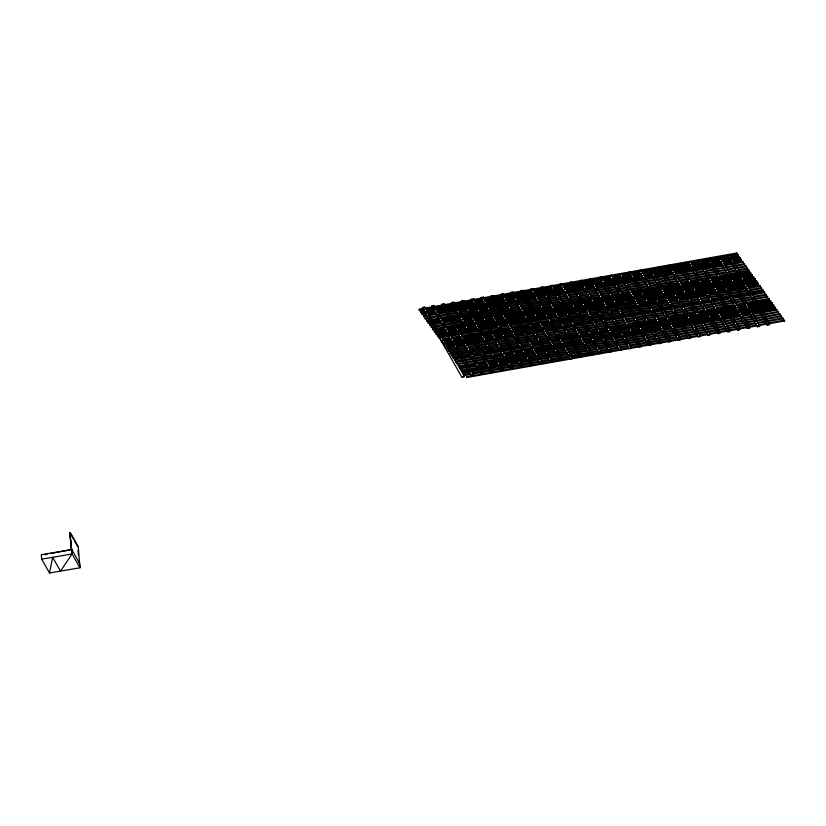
<?xml version="1.0" encoding="UTF-8"?>
<svg xmlns="http://www.w3.org/2000/svg" width="826" height="826" viewBox="0 0 826 826"><rect width="100%" height="100%" fill="white"/><g stroke="black" fill="none" stroke-linecap="round" stroke-linejoin="round"><path stroke-width="1.24" d="M419.319 310.163L418.968 309.151L422.767 308.48M420.754 312.3L420.424 311.206L420.702 312.383L738.475 256.246L738.165 255.089L738.475 256.246M422.292 314.469L421.962 313.374L422.241 314.551L740.013 258.414L739.704 257.258L740.013 258.414M456.685 312.125L424.987 318.155L425.318 318.898L743.142 262.317L742.811 261.584L725.094 264.712M477.221 310.937L426.526 320.323L426.856 321.066L744.68 264.485L744.35 263.752L706.375 270.463M437.677 336.182L437.305 335.108L437.625 336.265L755.398 280.128L755.088 278.971L755.398 280.128M756.936 282.296L756.657 281.119L756.936 282.296L439.225 338.133M446.918 349.109L764.68 292.714L764.349 291.97L732.703 297.566M448.456 351.287L766.239 295.027L765.888 294.149L753.229 296.379M449.984 353.549L767.757 297.05L767.426 296.317L715.523 305.486M451.533 355.624L769.243 299.662L768.965 298.485L769.243 299.662M772.32 304.009L772.042 302.832L772.32 304.009L454.61 359.847M773.859 306.178L773.58 305L773.859 306.178L456.086 362.315L456.055 361.571M533.575 352.279L458.833 365.918L459.163 366.651L776.987 310.08L776.708 309.358L752.6 313.591M475.611 364.968L460.423 367.653L460.402 368.241L460.701 368.83L778.526 312.249L778.247 311.536L704.764 324.484M463.84 372.991L781.602 316.595L781.272 315.852L736.968 323.678M742.811 261.584L743.09 262.761M744.35 263.752L744.629 264.929M752.011 274.624L752.321 275.781L752.042 274.604L722.926 279.746M770.472 300.685L770.782 301.841L770.503 300.654L747.716 304.68M775.459 308.274L775.118 307.169L775.397 308.346L457.625 364.483L457.294 363.75L502.92 355.252M465.214 375.262L464.997 374.188L465.317 375.345L783.141 318.764L782.811 318.031L757.494 322.501M49.519 572.976L52.637 557.302L60.494 571.107L72.089 553.988L69.88 532.76L72.089 553.988L79.957 567.803L49.519 572.976L41.661 559.171L41.3 554.721L71.738 549.538L79.595 563.353L79.957 567.803L78.243 546.482L70.375 532.677M559.873 360.074L561.205 360.497L562.485 359.764L523.054 290.484C519.337 289.482 521.154 292.993 523.054 290.484M542.785 287.128C540.885 289.637 539.068 286.116 542.785 287.128L582.154 356.274L581.855 356.832L579.625 356.977L540.896 288.945M668.399 341.603L669.731 342.026L671.011 341.293L631.58 272.012L629.35 272.157M678.27 339.92L679.251 340.384L680.872 339.61L641.451 270.329L639.221 270.484M700.004 260.045C702.358 261.408 695.492 261.284 699.343 260.097M688.13 338.237L689.462 338.67L690.742 337.927L651.311 268.656L649.091 268.801M698.001 336.564L699.323 336.987L700.603 336.254L661.182 266.974L658.952 267.118L658.652 267.676L698.022 336.822M717.825 257.33L757.215 326.745L759.445 326.6L759.744 326.053L720.375 256.896L719.074 256.731M707.861 334.881L709.193 335.304L710.474 334.571L671.053 265.291L668.823 265.445L668.513 265.993L707.882 335.149M727.696 255.657L767.086 325.072L769.316 324.917L769.615 324.37L730.246 255.213L728.016 255.368M426.03 315.098L423.459 315.563L423.676 316.647L741.552 260.582L741.242 259.426L741.552 260.582M441.043 322.212L429.654 324.226L429.634 324.825L429.933 325.403L747.778 268.977L747.427 268.089L738.568 269.658M461.579 321.035L431.141 326.838L431.471 327.581L749.244 271.444L748.965 270.267L749.244 271.444M431.502 327.561L431.234 326.415M473.246 321.417L432.679 329.006L433.01 329.75L750.782 273.613L750.504 272.435L750.782 273.613M433.041 329.729L432.772 328.593M434.579 331.897L434.228 330.761L434.548 331.918L752.321 275.781M439.195 338.412L438.885 337.256L497.118 326.962M440.733 340.58L440.423 339.424L440.702 340.601L758.475 284.464L758.165 283.308L758.475 284.464M442.271 342.749L441.962 341.592L442.24 342.78L760.085 286.343L759.786 285.476L748.346 287.479M518.563 345.165L452.731 356.791L453.071 357.679M454.548 360.146L454.269 358.969L470.727 356.058M456.117 362.294L455.807 361.138L491.253 354.87M457.656 364.462L457.387 363.326M459.194 366.63L458.884 365.474M460.732 368.809L460.423 367.653M507.804 364.163L463.5 371.989L463.675 373.094M558.995 360.002L466.525 376.77L466.855 377.513L784.679 320.932L784.349 320.199L759.032 324.67M747.427 268.089L747.706 269.276M753.549 276.803L753.859 277.959L753.58 276.772L743.452 278.569M443.428 344.07L443.727 344.927L761.624 288.511L761.324 287.655L749.884 289.647M764.349 291.97L764.628 293.158M765.888 294.149L766.167 295.326M767.426 296.317L767.705 297.494M768.903 298.568L736.049 304.298M781.272 315.852L781.551 317.029M782.811 318.031L783.089 319.208M784.349 320.199L784.628 321.376M73.504 539.13L69.88 532.76L71.242 549.641M471.202 375.045L472.059 375.654L473.68 374.88L434.259 305.599L432.029 305.744L431.73 306.301L471.099 375.448M481.062 373.362L481.93 373.971L483.551 373.197L444.13 303.927L441.9 304.071L441.59 304.618L480.959 373.775M611.746 275.781L610.889 275.172L609.268 275.946L648.689 345.227L650.919 345.072L651.218 344.525L611.849 275.368M550.126 361.602L550.994 362.222L552.615 361.437L513.194 292.167C509.466 291.155 511.284 294.675 513.194 292.167M661.203 267.242L658.652 267.676M680.934 263.876L678.332 264.186L680.273 263.411M609.32 351.525L610.187 352.144L611.808 351.36L573.017 283.204M690.804 262.203L688.254 262.637L689.132 261.852M619.19 349.852L620.058 350.461L621.648 349.821M629.061 348.169L629.918 348.789L631.508 348.149M638.921 346.486L639.789 347.106L641.379 346.466M658.652 343.131L659.52 343.75L661.141 342.966L621.72 273.695L619.49 273.84M462.106 376.48C460.918 377.627 464.542 377.441 464.336 376.336L424.967 307.179L422.736 307.334L422.427 307.881L461.796 377.038M491.129 371.535C489.942 372.691 493.566 372.505 493.359 371.39L453.99 302.244L451.76 302.388L451.461 302.946L490.83 372.092M501 369.862C499.813 371.008 503.437 370.822 503.23 369.718L463.861 300.561L461.631 300.705L461.321 301.263L500.69 370.409M510.86 368.179C509.673 369.325 513.307 369.139 513.091 368.035L473.721 298.888L471.491 299.033L471.192 299.58L510.561 368.737M520.731 366.507C519.544 367.653 523.168 367.467 522.961 366.352L483.592 297.205L481.362 297.35L481.062 297.907L520.432 367.054M530.591 364.824C529.404 365.97 533.038 365.784 532.822 364.679L493.452 295.522L491.222 295.667L490.923 296.224L530.292 365.371M708.285 258.724L707.985 259.281L747.354 328.428L749.905 327.994L748.924 327.53M420.382 311.226L424.223 310.535M421.921 313.395L434.621 311.134M423.779 316.719L423.501 315.542M425.318 318.898L425.039 317.711M426.856 321.066L426.577 319.889M439.504 320.044L428.116 322.057L428.095 322.646L428.395 323.234L746.219 266.664L745.888 265.92L726.901 269.276M428.395 323.234L428.116 322.057M445.937 331.123L435.808 332.909L435.787 333.508L436.087 334.086L753.859 277.959M436.087 334.086L435.808 332.909M443.779 344.948L443.707 344.06M444.987 346.383L445.317 347.116L445.328 346.528M448.394 351.463L448.064 350.72M449.933 353.631L449.602 352.888M451.471 355.8L451.12 354.922M487.278 365.35L461.91 370.265L462.24 370.998L780.064 314.427L779.734 313.684L725.3 323.296M462.24 370.998L461.961 369.821M464.997 374.188L470.097 373.269M466.855 377.513L466.618 376.357M736.751 253.024L737.029 254.201L736.751 253.024L454.424 302.894M745.888 265.92L746.167 267.097M759.734 285.466L760.013 286.643M761.273 287.634L761.593 288.79M762.811 289.802L763.09 290.979L762.811 289.802L712.167 298.754M776.657 309.347L776.936 310.524M778.195 311.516L778.474 312.693M779.734 313.684L780.012 314.861M611.55 275.925L609.32 276.07M540.731 363.017L540.307 363.801L542.744 363.12L503.323 293.85L501.093 293.994L500.793 294.541L540.163 363.698M718.321 332.785C716.08 334.127 721.573 333.735 719.921 332.599M728.191 331.102C725.951 332.444 731.444 332.052 729.792 330.916M738.052 329.429C735.883 331.443 742.677 329.202 738.712 329.244M747.922 327.746L747.354 328.428M757.783 326.063L757.215 326.745M767.653 324.391L767.086 325.072M44.903 554.731L47.144 554.277M50.5 553.585L71.738 549.538M425.297 308.036L441.765 305.135M444.295 304.68L451.884 303.338M419.247 310.339L737.029 254.201M426.753 310.08L472.327 302.037M474.857 301.583L482.456 300.241M484.986 299.797L531.83 291.516M534.37 291.072L550.828 288.171M553.358 287.716L560.957 286.374M563.487 285.93L610.331 277.66M612.861 277.206L620.46 275.863M622.99 275.419L629.319 274.304M631.849 273.85L639.448 272.508M641.978 272.064L688.822 263.793M691.352 263.339L698.951 261.997M701.481 261.553L728.067 256.855M730.607 256.411L738.248 255.089M437.15 310.69L483.995 302.419M486.524 301.965L502.982 299.064M505.522 298.609L562.496 288.553M565.025 288.098L601.741 281.614M604.271 281.17L630.857 276.473M633.387 276.029L640.986 274.686M643.516 274.232L690.36 265.962M692.89 265.507L709.348 262.606M711.888 262.162L719.477 260.82M722.017 260.366L739.786 257.258M428.56 314.654L436.159 313.312M438.689 312.858L504.521 301.232M507.061 300.788L514.65 299.446M517.19 298.991L564.034 290.721M566.564 290.267L583.022 287.365M585.551 286.921L593.151 285.579M595.68 285.125L642.525 276.855M645.054 276.411L652.654 275.068M655.183 274.614L671.641 271.713M674.171 271.258L721.015 262.988M723.555 262.544L731.144 261.202M733.684 260.748L741.325 259.426M459.215 311.681L466.814 310.339M469.344 309.884L535.186 298.258M537.716 297.814L545.315 296.472M547.845 296.018L594.689 287.747M597.219 287.303L673.18 273.881M675.709 273.437L722.554 265.156M479.751 310.493L487.34 309.151M489.88 308.707L536.724 300.427M539.254 299.983L555.712 297.071M558.242 296.627L565.841 295.285M568.371 294.841L615.215 286.56M617.745 286.116L625.344 284.774M627.874 284.33L693.716 272.694M696.246 272.25L703.835 270.907M442.044 319.6L507.876 307.964M510.406 307.52L518.005 306.178M520.535 305.734L567.379 297.453M569.909 297.009L577.508 295.667M580.038 295.223L586.367 294.097M588.897 293.653L596.496 292.311M599.026 291.867L645.87 283.586M648.41 283.142L655.999 281.8M658.539 281.356L724.371 269.72M443.583 321.768L460.041 318.857M462.57 318.413L519.544 308.346M522.073 307.902L558.789 301.418M561.319 300.974L587.905 296.276M590.435 295.822L598.034 294.479M600.564 294.035L647.408 285.765M649.948 285.311L666.406 282.409M668.936 281.955L676.535 280.613M679.065 280.169L725.909 271.899M728.439 271.444L736.038 270.102M464.109 320.581L471.708 319.239M474.238 318.795L521.082 310.524M523.612 310.07L540.07 307.169M542.599 306.714L550.199 305.372M552.728 304.928L599.573 296.658M602.102 296.204L609.702 294.861M612.231 294.417L618.56 293.302M621.1 292.848L628.689 291.506M631.229 291.062L678.074 282.791M680.603 282.337L688.203 280.995M690.732 280.551L717.319 275.853M719.849 275.409L748.965 270.267M475.776 320.963L483.375 319.621M485.905 319.177L492.234 318.062M494.764 317.607L502.363 316.265M504.892 315.821L551.737 307.551M554.267 307.096L590.982 300.612M593.512 300.168L630.228 293.684M632.768 293.23L679.612 284.96M682.142 284.516L698.6 281.604M701.129 281.16L708.729 279.818M711.258 279.364L750.504 272.435M434.311 330.761L444.398 328.954M446.928 328.5L493.772 320.23M496.302 319.786L503.901 318.444M506.431 317.989L572.263 306.363M574.803 305.919L582.392 304.577M584.922 304.123L631.766 295.853M634.306 295.409L641.895 294.066M644.435 293.612L660.893 290.711M663.423 290.256L710.267 281.986M712.797 281.542L720.396 280.2M448.466 330.679L456.066 329.337M458.595 328.882L464.924 327.767M467.454 327.323L475.053 325.981M477.583 325.537L524.427 317.256M526.957 316.812L534.556 315.47M537.086 315.016L602.928 303.39M605.458 302.946L613.047 301.604M615.587 301.149L662.431 292.879M664.961 292.435L730.793 280.799M733.323 280.355L740.922 279.012M437.388 335.098L476.592 328.149M479.121 327.705L544.953 316.069M547.493 315.625L555.082 314.283M557.622 313.839L604.467 305.558M606.996 305.114L623.454 302.202M625.984 301.758L633.583 300.416M636.113 299.972L682.957 291.692M685.487 291.248L693.086 289.905M695.616 289.461L755.17 278.971M499.647 326.518L507.247 325.176M509.776 324.732L556.621 316.451M559.161 316.007L566.75 314.665M569.29 314.221L575.619 313.106M578.148 312.651L585.748 311.309M588.277 310.865L635.122 302.584M637.651 302.14L645.251 300.798M647.78 300.354L674.367 295.656M676.897 295.212L713.612 288.718M716.142 288.274L756.709 281.139M442.953 338.98L449.282 337.855M451.812 337.411L459.411 336.068M461.94 335.624L508.785 327.344M511.315 326.9L548.03 320.416M550.57 319.972L587.286 313.477M589.816 313.033L636.66 304.763M639.19 304.309L655.648 301.407M658.177 300.953L665.777 299.621M668.306 299.167L715.151 290.897M717.68 290.442L725.28 289.1M727.809 288.656L744.267 285.755M746.807 285.3L758.247 283.308M444.491 341.148L450.82 340.033M453.35 339.579L460.949 338.237M463.479 337.793L510.323 329.522M512.853 329.068L529.311 326.167M531.851 325.712L539.44 324.381M541.98 323.926L588.824 315.656M591.354 315.202L598.953 313.859M601.483 313.415L607.812 312.3M610.342 311.856L617.941 310.514M620.471 310.06L667.315 301.789M669.845 301.335L677.444 300.003M679.974 299.549L706.56 294.851M709.09 294.407L745.806 287.923M444.76 343.544L481.475 337.06M484.015 336.616L491.604 335.273M494.144 334.819L540.978 326.549M543.518 326.094L619.479 312.682M622.009 312.238L668.853 303.958M671.383 303.514L687.841 300.602M690.381 300.158L697.97 298.816M700.51 298.372L747.344 290.091M446.298 345.712L483.014 339.228M485.554 338.784L493.143 337.442M495.683 336.998L502.012 335.872M504.541 335.428L512.141 334.086M514.67 333.642L561.515 325.361M564.044 324.917L571.644 323.575M574.173 323.131L650.134 309.709M652.664 309.265L699.508 300.984M702.048 300.54L709.637 299.198M445.317 347.116L763.09 290.979M447.837 347.891L454.166 346.765M456.706 346.321L464.295 344.979M466.835 344.535L513.679 336.254M516.209 335.81L523.808 334.468M526.338 334.024L542.796 331.112M545.325 330.668L592.17 322.388M594.699 321.944L602.299 320.602M604.828 320.158L670.66 308.521M673.2 308.077L730.174 298.01M449.375 350.059L465.833 347.147M468.373 346.703L534.205 335.077M536.735 334.623L544.334 333.281M546.864 332.837L593.708 324.556M596.238 324.112L612.696 321.211M615.236 320.756L622.825 319.414M625.354 318.97L672.199 310.7M674.739 310.246L682.328 308.903M684.868 308.459L701.326 305.548M703.855 305.104L750.7 296.833M450.913 352.227L467.371 349.315M469.911 348.871L486.369 345.97M488.899 345.516L496.498 344.174M499.028 343.73L545.872 335.459M548.402 335.005L556.001 333.663M558.531 333.219L564.86 332.104M567.39 331.649L574.989 330.307M577.519 329.863L624.363 321.593M626.893 321.138L634.492 319.796M637.022 319.352L663.608 314.654M666.148 314.21L702.864 307.726M705.394 307.272L712.993 305.93M451.192 354.622L498.037 346.352M500.566 345.898L537.282 339.414M539.812 338.97L576.527 332.486M579.057 332.031L625.902 323.761M628.431 323.317L644.899 320.405M647.429 319.961L655.018 318.619M657.558 318.165L704.402 309.895M706.932 309.451L714.531 308.108M717.061 307.654L733.519 304.753M521.092 344.721L528.692 343.379M531.221 342.924L578.066 334.654M580.595 334.21L588.195 332.868M590.724 332.413L597.053 331.298M599.593 330.854L607.182 329.512M609.722 329.058L656.556 320.787M659.096 320.343L666.685 319.001M669.225 318.547L695.812 313.849M698.342 313.405L735.057 306.921M737.587 306.477L745.186 305.135M453.009 357.968L770.782 301.841M473.257 355.614L480.856 354.271M483.386 353.817L530.23 345.547M532.76 345.103L549.218 342.191M551.747 341.747L559.347 340.405M561.876 339.951L608.721 331.68M611.261 331.236L687.222 317.814M689.751 317.37L736.596 309.089M739.125 308.645L746.725 307.303M749.254 306.859L772.042 302.832M493.783 354.426L501.382 353.084M503.912 352.64L550.756 344.359M553.286 343.915L560.885 342.573M563.415 342.129L579.873 339.218M582.413 338.774L629.257 330.493M631.787 330.049L639.386 328.707M641.916 328.263L707.748 316.626M710.277 316.182L717.877 314.84M720.406 314.396L773.58 305M505.45 354.808L513.049 353.466M515.579 353.022L521.908 351.897M524.448 351.453L532.037 350.11M534.567 349.666L581.411 341.386M583.951 340.942L591.54 339.6M594.08 339.156L620.667 334.458M623.196 334.014L659.912 327.519M662.442 327.075L670.041 325.733M672.57 325.289L719.415 317.008M721.945 316.565L738.403 313.653M740.943 313.209L775.118 307.169M536.105 351.835L582.95 343.564M585.489 343.11L601.947 340.209M604.477 339.754L612.076 338.412M614.606 337.968L661.45 329.698M663.98 329.244L671.579 327.901M674.109 327.457L690.567 324.546M693.097 324.102L739.941 315.831M742.481 315.377L750.07 314.035M478.14 364.514L485.74 363.172M488.269 362.728L535.114 354.457M537.643 354.003L545.243 352.661M547.772 352.217L554.112 351.102M556.641 350.647L564.241 349.305M566.77 348.861L613.615 340.591M616.144 340.136L623.744 338.794M626.273 338.35L652.86 333.652M655.39 333.208L692.105 326.724M694.635 326.27L702.234 324.928M489.808 364.896L497.407 363.554M499.936 363.11L526.523 358.412M529.063 357.968L565.779 351.484M568.309 351.029L644.27 337.617M646.799 337.163L693.644 328.893M696.173 328.449L703.773 327.106M706.302 326.652L722.76 323.751M510.344 363.719L517.933 362.377M520.473 361.922L567.317 353.652M569.847 353.208L586.305 350.296M588.835 349.852L596.434 348.51M598.964 348.056L645.808 339.785M648.338 339.341L655.937 337.999M658.467 337.545L724.299 325.919M726.839 325.475L734.428 324.133M472.627 372.815L538.469 361.189M540.999 360.745L548.598 359.403M551.128 358.959L597.972 350.678M600.502 350.234L608.101 348.892M610.631 348.438L616.96 347.323M619.49 346.879L627.089 345.536M629.618 345.092L676.463 336.812M678.993 336.368L754.964 322.945M561.525 359.558L569.124 358.216M571.324 357.751L618.498 349.491M621.028 349.047L628.627 347.705M631.157 347.261L696.989 335.624M699.529 335.18L707.118 333.838M709.658 333.394L756.502 325.114M41.661 559.171L72.089 553.988M79.595 563.353L78.904 561.03M561.122 359.475L562.423 359.64M551.252 361.158L552.563 361.313M541.381 362.831L542.692 362.996M639.561 271.238L641.451 270.329M610.796 351.04L611.756 351.236M600.925 352.712L601.906 353.187L599.356 353.621L560.627 285.579M591.055 354.395L592.046 354.86L589.496 355.294L550.756 287.262M581.194 356.078L582.216 356.398M709.875 258.373L749.244 326.611M629.412 272.879L631.58 272.012M619.541 274.562L621.72 273.695M759.104 325.847L759.744 326.053M699.911 335.924L700.551 336.12M690.04 337.597L690.681 337.803M680.18 339.28L680.82 339.486M670.309 340.952L670.949 341.159M660.449 342.635L661.089 342.842M571.654 357.751C573.512 358.164 570.436 359.455 569.754 358.66L531.025 290.618M522.321 366.145L522.961 366.352M512.45 367.828L513.091 368.035M502.59 369.511L503.23 369.718M492.719 371.184L493.359 371.39M482.859 372.867L483.499 373.073M472.988 374.55L473.628 374.756M463.696 376.129L464.336 376.336M429.654 324.226L429.943 324.814M463.5 371.989L463.789 372.578M727.716 255.915L729.358 256.008L730.246 255.213M717.846 257.598L719.498 257.681L720.375 256.896M707.985 259.281L709.627 259.364L710.515 258.579M668.513 265.993L670.165 266.086L671.053 265.291M599.449 277.753C603.176 278.754 601.359 275.244 599.449 277.753L638.818 346.899M589.588 279.425C593.305 280.437 591.488 276.927 589.588 279.425L628.958 348.582M579.718 281.108C583.445 282.12 581.628 278.599 579.718 281.108L619.087 350.265M569.857 282.791C573.574 283.793 571.757 280.282 569.857 282.791L609.227 351.938M552.656 285.445C548.929 284.443 550.746 287.954 552.656 285.445L592.025 354.602M532.925 288.811C529.198 287.799 531.015 291.31 532.925 288.811L572.294 357.957M500.793 294.541L502.435 294.634L503.323 293.85M490.923 296.224L492.575 296.307L493.452 295.522M481.062 297.907L482.704 297.99L483.592 297.205M471.192 299.58L472.844 299.673L473.721 298.888M461.321 301.263L462.973 301.345L463.861 300.561M451.461 302.946L453.113 303.028L453.99 302.244M441.59 304.618L443.242 304.711L444.13 303.927M431.73 306.301L433.371 306.384L434.259 305.599M422.427 307.881L424.079 307.974L424.967 307.179M446.752 349.212L446.505 348.407M700.706 260.386L739.384 328.294M698.115 260.954L737.484 330.111M690.784 261.935L729.513 329.966M688.254 262.637L727.623 331.784M680.913 263.618L719.653 331.649M678.383 264.32L717.753 333.467M688.151 338.505L648.782 269.359L650.434 269.441L651.311 268.656M638.921 271.031L678.291 340.188M629.051 272.714L668.42 341.861M619.19 274.397L658.559 343.544M602.619 278.166L641.41 346.331M592.758 279.849L631.487 347.88M582.888 281.521L621.627 349.563M563.156 284.887L601.886 352.919M521.154 292.301L559.894 360.332M511.294 293.984L550.023 362.015M74.712 541.257L77.737 546.575M78.036 550.188L78.418 555.01M559.966 284.206C562.372 285.972 563.27 281.986 559.966 284.206"/></g></svg>
